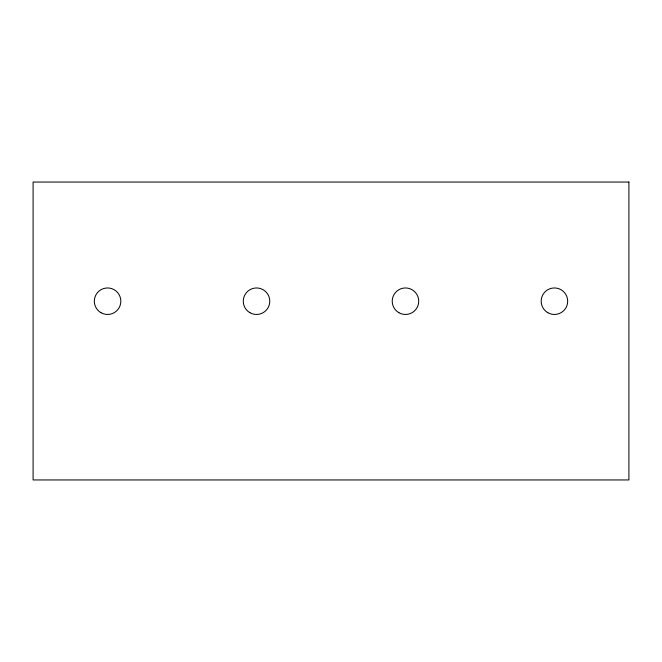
<?xml version="1.0" encoding="UTF-8"?>
<svg xmlns="http://www.w3.org/2000/svg" width="662" height="662" viewBox="0 0 662 662"><rect width="100%" height="100%" fill="white"/><g stroke="black" fill="none" stroke-linecap="round" stroke-linejoin="round"><path stroke-width="0.99" d="M628.9 182.05L33.1 182.05L33.1 479.95L628.9 479.95L628.9 182.05M547.797 312.687A13.257 13.257 0 0 0 567.682 301.21A13.257 13.257 0 0 0 547.797 289.733A13.257 13.257 0 0 0 547.797 312.687M398.847 312.687A13.257 13.257 0 0 0 418.732 301.21A13.257 13.257 0 0 0 398.847 289.733A13.257 13.257 0 0 0 398.847 312.687M249.897 312.687A13.257 13.257 0 0 0 269.782 301.21A13.257 13.257 0 0 0 249.897 289.733A13.257 13.257 0 0 0 249.897 312.687M100.947 312.687A13.257 13.257 0 0 0 120.832 301.21A13.257 13.257 0 0 0 100.947 289.733A13.257 13.257 0 0 0 100.947 312.687"/></g></svg>
